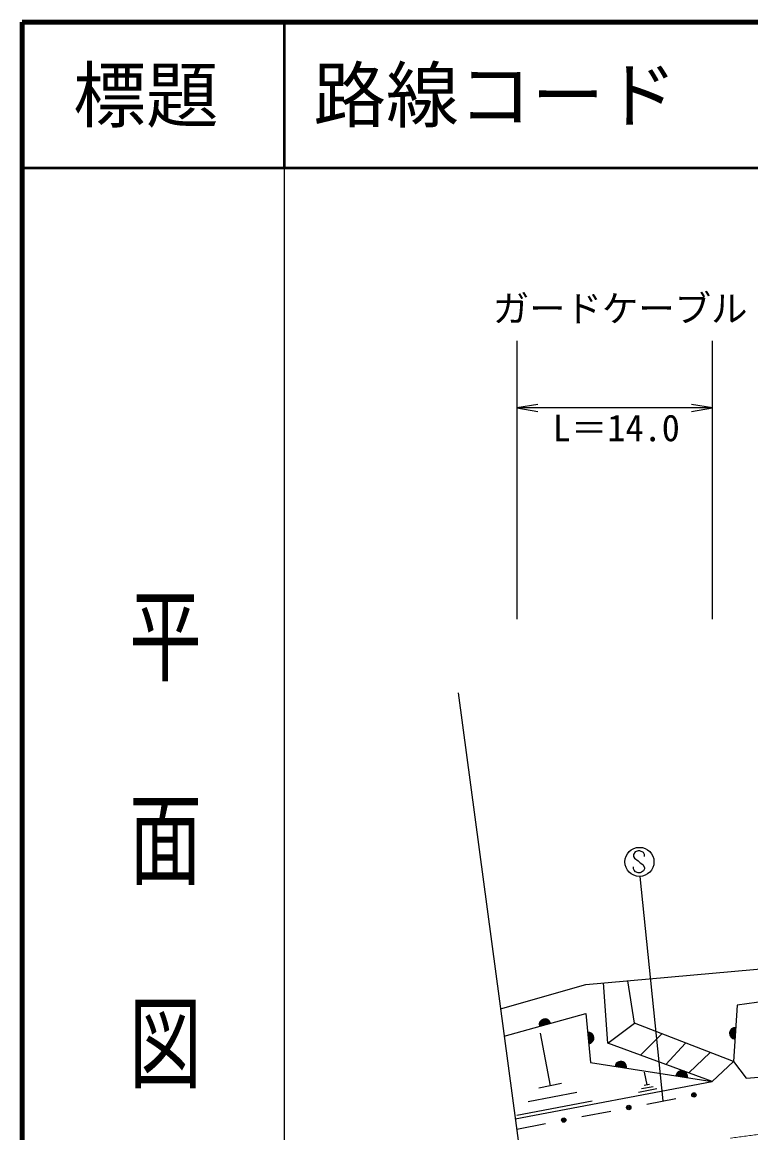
# Model space of a CAD drawing. Units: millimetres, scale not verified. Extents: x 40000 to 680000, y 20000 to 380000.
# Drawn here: x 40000 to 90067, y 303718 to 380000 of the extents above; entities that cross this region are included whole.
import ezdxf
from ezdxf.enums import TextEntityAlignment as Align

# ---------------------------------------------------------------- set-up
doc = ezdxf.new("R2010")
doc.units = ezdxf.units.MM
doc.header["$LTSCALE"] = 1000
doc.linetypes.add('CHAIN', pattern=[18.5, 12, -1.5, 3.5, -1.5])
for name, color, linetype, lineweight in [('M-BGD', 7, 'Continuous', 25), ('M-BMK', 2, 'CHAIN', 13), ('M-BMK-SRVR', 3, 'Continuous', 25), ('M-STR-STR3', 7, 'Continuous', 25), ('M-STR-STRC', 7, 'Continuous', 25), ('M-TTL', 2, 'Continuous', 140), ('M-TTL-BAND', 7, 'Continuous', 25), ('M-TTL-LINE', 7, 'Continuous', 50)]:
    doc.layers.add(name, color=color, linetype=linetype, lineweight=lineweight)
doc.layers.add('M-TTL-TXT', color=7, linetype='Continuous')
doc.styles.add('@ＭＳ ゴシック', font='')
doc.styles.add('ＭＳ ゴシック', font='')
doc.styles.get('@ＭＳ ゴシック').set_extended_font_data('@MS Gothic')
doc.styles.get('ＭＳ ゴシック').set_extended_font_data('MS Gothic')

# ---------------------------------------------------------------- blocks, each defined once
blk = doc.blocks.new('open_arrow')
at = {"color": 0, "linetype": 'Continuous', "lineweight": -2}
blk.add_lwpolyline([(7.5, 1.25), (0, 0), (7.5, -1.25)], dxfattribs=at)

msp = doc.modelspace()

# ---------------------------------------------------------------- linework, layer by layer
at = {"layer": 'M-BGD'}
for p, q in [((78730, 313905), (103293, 316083)), ((72872, 312236), (78730, 313905)), ((80240, 309870), (79952, 314013)), ((82075, 311238), (81622, 314162)), ((99063, 313861), (89132, 312487)), ((89132, 312487), (88883, 308615)), ((73123, 310364), (78730, 311921)), ((78730, 311921), (79048, 308551)), ((80240, 309870), (82075, 311238)), ((88883, 308615), (82075, 311238)), ((75599, 310553), (76289, 306943)), ((82487, 309049), (83959, 310512)), ((87409, 307248), (80240, 309870)), ((83011, 309570), (83329, 309886)), ((84229, 308411), (85588, 309885)), ((85798, 307837), (87280, 309232)), ((79048, 308551), (87409, 307248)), ((87409, 307248), (88883, 308615)), ((88883, 308615), (89747, 307464)), ((82749, 307883), (82919, 307003)), ((89747, 307464), (94749, 307867)), ((73885, 304683), (87409, 307248)), ((77059, 307093), (75509, 306793)), ((83619, 306733), (82359, 306493)), ((83369, 306883), (82549, 306733)), ((83109, 307033), (82729, 306963)), ((78109, 306493), (74759, 305853)), ((82925, 305694), (84913, 306077)), ((79159, 305883), (73999, 304903)), ((78453, 304831), (80440, 305214)), ((73980, 303969), (75968, 304352))]:
    msp.add_line(p, q, dxfattribs=at)
for centre, radius in [((86155, 306316), 150), ((86155, 306316), 100), ((86155, 306316), 50), ((81683, 305454), 150), ((81683, 305454), 100), ((81683, 305454), 50), ((77210, 304592), 150), ((77210, 304592), 100), ((77210, 304592), 50)]:
    msp.add_circle(centre, radius, dxfattribs=at)
for centre, radius, start, end in [((75927, 311142), 400, 15.52111, 195.52111), ((75927, 311142), 400, 15.52111, 195.52111), ((75927, 311142), 350, 15.52111, 195.52111), ((75927, 311142), 300, 15.52111, 195.52111), ((75927, 311142), 250, 15.52111, 195.52111), ((75927, 311142), 200, 15.52111, 195.52111), ((75927, 311142), 150, 15.52111, 195.52111), ((75927, 311142), 100, 15.52111, 195.52111), ((75927, 311142), 50, 15.52111, 195.52111), ((78889, 310236), 400, 275.38931, 95.38931), ((78889, 310236), 400, 275.38931, 95.38931), ((78889, 310236), 350, 275.38931, 95.38931), ((78889, 310236), 300, 275.38931, 95.38931), ((78889, 310236), 250, 275.38931, 95.38931), ((89008, 310551), 400, 86.30861, 266.30861), ((89008, 310551), 400, 86.30861, 266.30861), ((89008, 310551), 350, 86.30861, 266.30861), ((89008, 310551), 300, 86.30861, 266.30861), ((89008, 310551), 250, 86.30861, 266.30861), ((89008, 310551), 200, 86.30861, 266.30861), ((89008, 310551), 150, 86.30861, 266.30861), ((89008, 310551), 100, 86.30861, 266.30861), ((89008, 310551), 50, 86.30861, 266.30861), ((78889, 310236), 200, 275.38931, 95.38931), ((78889, 310236), 150, 275.38931, 95.38931), ((78889, 310236), 100, 275.38931, 95.38931), ((78889, 310236), 50, 275.38931, 95.38931), ((81138, 308225), 400, 351.13928, 171.13928), ((81138, 308225), 400, 351.13928, 171.13928), ((81138, 308225), 350, 351.13928, 171.13928), ((81138, 308225), 300, 351.13928, 171.13928), ((81138, 308225), 250, 351.13928, 171.13928), ((81138, 308225), 200, 351.13928, 171.13928), ((81138, 308225), 150, 351.13928, 171.13928), ((81138, 308225), 100, 351.13928, 171.13928), ((81138, 308225), 50, 351.13928, 171.13928), ((85319, 307574), 400, 351.13928, 171.13928), ((85319, 307574), 400, 351.13928, 171.13928), ((85319, 307574), 350, 351.13928, 171.13928), ((85319, 307574), 300, 351.13928, 171.13928), ((85319, 307574), 250, 351.13928, 171.13928), ((85319, 307574), 200, 351.13928, 171.13928), ((85319, 307574), 150, 351.13928, 171.13928), ((85319, 307574), 100, 351.13928, 171.13928), ((85319, 307574), 50, 351.13928, 171.13928)]:
    msp.add_arc(centre, radius, start, end, dxfattribs=at)
at = {"layer": 'M-BMK'}
msp.add_open_spline([(75340, 301167), (78200, 301679), (81060, 302190), (83929, 302648), (86358, 303035), (88794, 303384), (91236, 303686), (94125, 304044), (97022, 304337), (99927, 304532), (103076, 304743), (106235, 304839), (109387, 304763), (113188, 304672), (116979, 304331), (120771, 303994), (124445, 303667), (128119, 303343), (131762, 302804), (134456, 302406), (137132, 301891), (139809, 301376)], degree=3, knots=[0, 0, 0, 0, 1, 1, 1, 2, 2, 2, 3, 3, 3, 4, 4, 4, 5, 5, 5, 6, 6, 6, 7, 7, 7, 7], dxfattribs=at)
at = {"layer": 'M-BMK-SRVR'}
msp.add_line((69964, 333939), (74251, 301949), dxfattribs=at)
at = {"layer": 'M-STR-STR3'}
for p, q in [((73980, 358119), (73980, 338987)), ((87429, 338987), (87429, 358119)), ((87429, 353508), (73980, 353508))]:
    msp.add_line(p, q, dxfattribs=at)
at = {"layer": 'M-STR-STRC'}
for p, q in [((82131, 323022), (82008, 322838)), ((82008, 322838), (82010, 322706)), ((82010, 322706), (82074, 322577)), ((82324, 323088), (82131, 323022)), ((82445, 323085), (82324, 323088)), ((82695, 322967), (82445, 323085)), ((82758, 322835), (82695, 322967)), ((82758, 322706), (82758, 322835)), ((82010, 321858), (82008, 321979)), ((82074, 322577), (82329, 322395)), ((82329, 322395), (82458, 322264)), ((82458, 322264), (82637, 322148)), ((82637, 322148), (82763, 321948)), ((82763, 321948), (82758, 321837)), ((82050, 321756), (82010, 321858)), ((82134, 321645), (82050, 321756)), ((82321, 321584), (82134, 321645)), ((82455, 321584), (82321, 321584)), ((82450, 321326), (84019, 305904)), ((82555, 321613), (82455, 321584)), ((82698, 321705), (82555, 321613)), ((82758, 321837), (82698, 321705))]:
    msp.add_line(p, q, dxfattribs=at)
msp.add_circle((82415, 322325), 1000, dxfattribs=at)
at = {"layer": 'M-TTL'}
for p, q in [((40000, 380000), (40000, 20000)), ((680000, 380000), (40000, 380000))]:
    msp.add_line(p, q, dxfattribs=at)
at = {"layer": 'M-TTL-BAND'}
msp.add_line((58000, 370000), (58000, 20000), dxfattribs=at)
at = {"layer": 'M-TTL-LINE'}
for p, q in [((58000, 380000), (58000, 370000)), ((40000, 370000), (680000, 370000))]:
    msp.add_line(p, q, dxfattribs=at)

# ---------------------------------------------------------------- block references
at = {"layer": 'M-STR-STR3', "xscale": 193, "yscale": 193}
msp.add_blockref('open_arrow', (73980, 353508), dxfattribs=at)
at = {"layer": 'M-STR-STR3', "xscale": 193, "yscale": 193, "rotation": 180}
msp.add_blockref('open_arrow', (87429, 353508), dxfattribs=at)

# ---------------------------------------------------------------- texts
at = {"layer": 'M-STR-STR3', "style": 'ＭＳ ゴシック'}
for s, p in [('ガードケーブル', (72338, 361250)), ('L＝14.0', (76457, 353052))]:
    msp.add_text(s, height=1833, dxfattribs=at).set_placement(p, align=Align.TOP_LEFT)
at = {"layer": 'M-TTL-BAND', "style": '@ＭＳ ゴシック', "width": 1.4}
msp.add_text('平  面  図', height=3666, rotation=270, dxfattribs=at).set_placement((49777, 306475), align=Align.MIDDLE_RIGHT)
at = {"layer": 'M-TTL-TXT', "style": 'ＭＳ ゴシック'}
msp.add_text('標題', height=3666, dxfattribs=at).set_placement((48500, 375000), align=Align.MIDDLE_CENTER)
msp.add_text('路線コード', height=3666, dxfattribs=at).set_placement((60000, 375000), align=Align.MIDDLE_LEFT)

doc.saveas('drawing.dxf')
